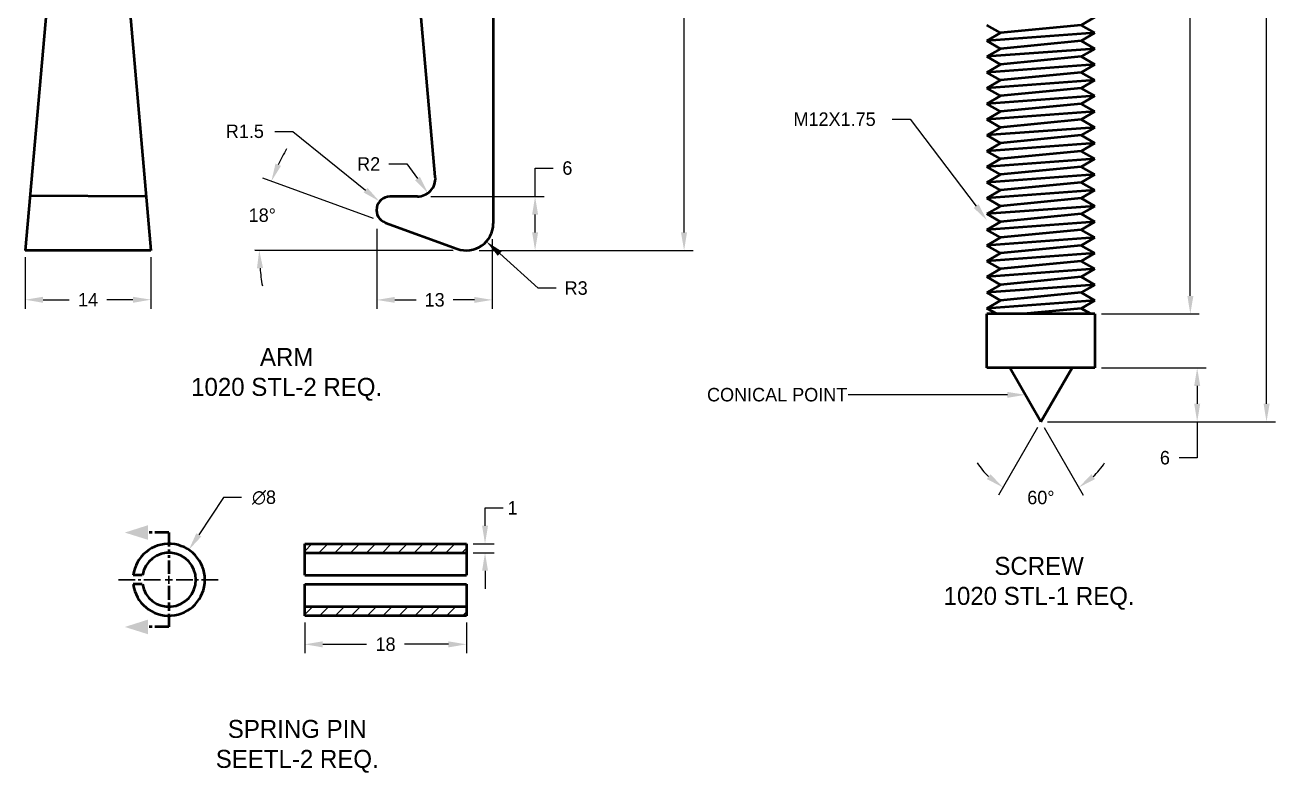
# Model space of a CAD drawing. Header units: millimetres. Extents: x 205 to 741, y -129 to 241.
# Drawn here: x 291.6 to 431.5, y -113.4 to -30.2 of the extents above; entities that cross this region are included whole.
import ezdxf
from ezdxf import colors
from ezdxf.entities.mleader import LeaderData, LeaderLine
from ezdxf.math import Vec2, Vec3

# ---------------------------------------------------------------- set-up
doc = ezdxf.new("R2010")
doc.units = ezdxf.units.MM
doc.header["$LTSCALE"] = 5
doc.header["$MEASUREMENT"] = 0
doc.header["$PDMODE"] = 35
doc.header["$PDSIZE"] = 0.125
doc.linetypes.add('CENTER2', pattern=[1.125, 0.75, -0.125, 0.125, -0.125])
doc.linetypes.add('PHANTOM', pattern=[2.5, 1.25, -0.25, 0.25, -0.25, 0.25, -0.25])
for name, color, linetype, lineweight in [('CEN', 1, 'CENTER2', 30), ('CUTTING PLANE', 8, 'PHANTOM', 50), ('DIM', 1, 'Continuous', 30), ('HATCH', 4, 'Continuous', 30), ('OBJ', 5, 'Continuous', 50), ('TEXT', 250, 'Continuous', 30)]:
    doc.layers.add(name, color=color, linetype=linetype, lineweight=lineweight)
doc.styles.add('Roman', font='stylu.ttf')
doc.dimstyles.get("Standard").update_dxf_attribs({"dimtxt": 1.5, "dimasz": 2, "dimexe": 1, "dimexo": 0.75, "dimgap": 1, "dimtad": 0, "dimtih": 1, "dimtoh": 1, "dimdec": 0, "dimzin": 4, "dimdsep": 46, "dimtxsty": 'Roman', "dimcen": 0, "dimadec": 0, "dimazin": 0, "dimtfac": 1, "dimtdec": 0, "dimtofl": 0, "dimtmove": 0, "dimatfit": 3, "dimfxl": 1, "dimtolj": 1, "dimtzin": 0, "dimarcsym": 0})

# ---------------------------------------------------------------- blocks, each defined once
blk = doc.blocks.new('*D42')
at = {"layer": 'DEFPOINTS', "color": 0, "transparency": 16777216}
for p in [(333.78, 46.69), (341.44, -55.31), (364.98, -55.31)]:
    blk.add_point(p, dxfattribs=at)
at = {"layer": 'DIM', "color": 0, "lineweight": -2, "transparency": 16777216}
for p, q in [((334.53, 46.69), (365.98, 46.69)), ((364.98, 44.69), (364.98, -2.53)), ((364.98, -53.31), (364.98, -6.08)), ((342.19, -55.31), (365.98, -55.31))]:
    blk.add_line(p, q, dxfattribs=at)
at = {"layer": 'DIM', "color": 0, "transparency": 16777216}
for points in [[(364.64, 44.69), (365.31, 44.69), (364.98, 46.69)], [(364.64, -53.31), (365.31, -53.31), (364.98, -55.31)]]:
    blk.add_solid(points, dxfattribs=at)
at = {"layer": 'DIM', "color": 0, "transparency": 16777216, "insert": (364.98, -4.31), "char_height": 1.5, "attachment_point": 5, "style": 'Roman'}
blk.add_mtext('\\A1;102', dxfattribs=at)
blk = doc.blocks.new('*D43')
at = {"layer": 'DEFPOINTS', "color": 0, "transparency": 16777216}
for p in [(330.79, -52.15), (343.64, -53.31), (330.79, -60.81)]:
    blk.add_point(p, dxfattribs=at)
at = {"layer": 'DIM', "color": 0, "lineweight": -2, "transparency": 16777216}
for p, q in [((330.79, -52.9), (330.79, -61.81)), ((343.64, -54.06), (343.64, -61.81)), ((332.79, -60.81), (335.15, -60.81)), ((341.64, -60.81), (339.28, -60.81))]:
    blk.add_line(p, q, dxfattribs=at)
at = {"layer": 'DIM', "color": 0, "transparency": 16777216}
for points in [[(332.79, -60.48), (332.79, -61.14), (330.79, -60.81)], [(341.64, -60.48), (341.64, -61.14), (343.64, -60.81)]]:
    blk.add_solid(points, dxfattribs=at)
at = {"layer": 'DIM', "color": 0, "transparency": 16777216, "insert": (337.22, -60.81), "char_height": 1.5, "attachment_point": 5, "style": 'Roman'}
blk.add_mtext('\\A1;13', dxfattribs=at)
blk = doc.blocks.new('*D44')
at = {"layer": 'DEFPOINTS', "color": 0, "transparency": 16777216}
for p in [(318.31, -50.12), (331.11, -52), (317.2, -55.28), (339.27, -55.31), (339.72, -55.13)]:
    blk.add_point(p, dxfattribs=at)
at = {"layer": 'DIM', "color": 0, "lineweight": -2, "transparency": 16777216}
blk.add_line((330.41, -51.74), (318.11, -47.28), dxfattribs=at)
for start, end in [(149.8742, 154.9629), (185.0141, 190.1029)]:
    blk.add_arc((340.23, -55.31), 22.53, start, end, dxfattribs=at)
at = {"layer": 'DIM', "color": 0, "transparency": 16777216}
for points in [[(320.12, -45.9), (319.51, -45.65), (319.05, -47.62)], [(317.45, -57.29), (318.12, -57.26), (317.7, -55.28)]]:
    blk.add_solid(points, dxfattribs=at)
at = {"layer": 'DIM', "color": 0, "transparency": 16777216, "insert": (318.04, -51.39), "char_height": 1.5, "attachment_point": 5, "style": 'Roman'}
blk.add_mtext('\\A1;18%%D', dxfattribs=at)
blk = doc.blocks.new('*D45')
at = {"layer": 'DEFPOINTS', "color": 0, "transparency": 16777216}
for p in [(335.3, -47.31), (336.48, -48.92)]:
    blk.add_point(p, dxfattribs=at)
at = {"layer": 'DIM', "color": 0, "lineweight": -2, "transparency": 16777216}
for p, q in [((332.12, -45.69), (334.12, -45.69)), ((334.12, -45.69), (335.3, -47.31))]:
    blk.add_line(p, q, dxfattribs=at)
at = {"layer": 'DIM', "color": 0, "transparency": 16777216}
blk.add_solid([(335.57, -47.11), (335.03, -47.5), (336.48, -48.92)], dxfattribs=at)
at = {"layer": 'DIM', "color": 0, "transparency": 16777216, "insert": (329.88, -45.69), "char_height": 1.5, "attachment_point": 5, "style": 'Roman'}
blk.add_mtext('\\A1;R2', dxfattribs=at)
blk = doc.blocks.new('*D46')
at = {"layer": 'DEFPOINTS', "color": 0, "transparency": 16777216}
for p in [(331.09, -49.86), (332.25, -50.81)]:
    blk.add_point(p, dxfattribs=at)
at = {"layer": 'DIM', "color": 0, "lineweight": -2, "transparency": 16777216}
for p, q in [((319.44, -42.06), (321.44, -42.06)), ((321.44, -42.06), (329.53, -48.6))]:
    blk.add_line(p, q, dxfattribs=at)
at = {"layer": 'DIM', "color": 0, "transparency": 16777216}
blk.add_solid([(329.74, -48.35), (329.32, -48.86), (331.09, -49.86)], dxfattribs=at)
at = {"layer": 'DIM', "color": 0, "transparency": 16777216, "insert": (316.1, -42.06), "char_height": 1.5, "attachment_point": 5, "style": 'Roman'}
blk.add_mtext('\\A1;R1.5', dxfattribs=at)
blk = doc.blocks.new('*D47')
at = {"layer": 'DEFPOINTS', "color": 0, "transparency": 16777216}
for p in [(291.65, -55.31), (305.65, -55.31), (305.65, -60.79)]:
    blk.add_point(p, dxfattribs=at)
at = {"layer": 'DIM', "color": 0, "lineweight": -2, "transparency": 16777216}
for p, q in [((291.65, -56.06), (291.65, -61.79)), ((305.65, -56.06), (305.65, -61.79)), ((293.65, -60.79), (296.56, -60.79)), ((303.65, -60.79), (300.74, -60.79))]:
    blk.add_line(p, q, dxfattribs=at)
at = {"layer": 'DIM', "color": 0, "transparency": 16777216}
for points in [[(293.65, -60.46), (293.65, -61.13), (291.65, -60.79)], [(303.65, -60.46), (303.65, -61.13), (305.65, -60.79)]]:
    blk.add_solid(points, dxfattribs=at)
at = {"layer": 'DIM', "color": 0, "transparency": 16777216, "insert": (298.65, -60.79), "char_height": 1.5, "attachment_point": 5, "style": 'Roman'}
blk.add_mtext('\\A1;14', dxfattribs=at)
blk = doc.blocks.new('*U54')
at = {"layer": 'CEN', "color": 0, "linetype": 'CENTER2', "ltscale": 0.5, "transparency": 16777216}
for p, q in [((-5.62, 0), (-0.8, 0)), ((0, 0.4), (0, 0.45)), ((0.8, 0), (5.62, 0)), ((0, -0.45), (0, -0.4))]:
    blk.add_line(p, q, dxfattribs=at)
at = {"layer": 'CEN', "color": 0, "linetype": 'Continuous', "ltscale": 0.5, "transparency": 16777216}
for p, q in [((-0.4, 0), (0.4, 0)), ((0, -0.4), (0, 0.4))]:
    blk.add_line(p, q, dxfattribs=at)
blk = doc.blocks.new('*D55')
at = {"layer": 'DEFPOINTS', "color": 0, "transparency": 16777216}
for p in [(309.87, -88.61), (305.43, -95.26)]:
    blk.add_point(p, dxfattribs=at)
at = {"layer": 'DIM', "color": 0, "lineweight": -2, "transparency": 16777216}
for p, q in [((313.74, -82.8), (310.98, -86.94)), ((315.74, -82.8), (313.74, -82.8))]:
    blk.add_line(p, q, dxfattribs=at)
at = {"layer": 'DIM', "color": 0, "transparency": 16777216}
blk.add_solid([(310.7, -86.76), (311.25, -87.13), (309.87, -88.61)], dxfattribs=at)
at = {"layer": 'DIM', "color": 0, "transparency": 16777216, "insert": (318.23, -82.8), "char_height": 1.5, "attachment_point": 5, "style": 'Roman'}
blk.add_mtext('\\A1;∅8', dxfattribs=at)
blk = doc.blocks.new('*D56')
at = {"layer": 'DEFPOINTS', "color": 0, "transparency": 16777216}
for p in [(340.76, -87.94), (342.83, -87.94), (340.76, -88.94)]:
    blk.add_point(p, dxfattribs=at)
at = {"layer": 'DIM', "color": 0, "lineweight": -2, "transparency": 16777216}
for p, q in [((342.83, -85.94), (342.83, -83.94)), ((342.83, -83.94), (344.83, -83.94)), ((341.51, -87.94), (343.83, -87.94)), ((341.51, -88.94), (343.83, -88.94)), ((342.83, -90.94), (342.83, -92.94))]:
    blk.add_line(p, q, dxfattribs=at)
at = {"layer": 'DIM', "color": 0, "transparency": 16777216}
for points in [[(342.5, -85.94), (343.16, -85.94), (342.83, -87.94)], [(342.5, -90.94), (343.16, -90.94), (342.83, -88.94)]]:
    blk.add_solid(points, dxfattribs=at)
at = {"layer": 'DIM', "color": 0, "transparency": 16777216, "insert": (345.9, -83.94), "char_height": 1.5, "attachment_point": 5, "style": 'Roman'}
blk.add_mtext('\\A1;1', dxfattribs=at)
blk = doc.blocks.new('*D57')
at = {"layer": 'DEFPOINTS', "color": 0, "transparency": 16777216}
for p in [(322.76, -95.94), (340.76, -95.94), (322.76, -99.12)]:
    blk.add_point(p, dxfattribs=at)
at = {"layer": 'DIM', "color": 0, "lineweight": -2, "transparency": 16777216}
for p, q in [((322.76, -96.69), (322.76, -100.12)), ((340.76, -96.69), (340.76, -100.12)), ((324.76, -99.12), (329.65, -99.12)), ((338.76, -99.12), (333.87, -99.12))]:
    blk.add_line(p, q, dxfattribs=at)
at = {"layer": 'DIM', "color": 0, "transparency": 16777216}
for points in [[(324.76, -98.79), (324.76, -99.46), (322.76, -99.12)], [(338.76, -98.79), (338.76, -99.46), (340.76, -99.12)]]:
    blk.add_solid(points, dxfattribs=at)
at = {"layer": 'DIM', "color": 0, "transparency": 16777216, "insert": (331.76, -99.12), "char_height": 1.5, "attachment_point": 5, "style": 'Roman'}
blk.add_mtext('\\A1;18', dxfattribs=at)
blk = doc.blocks.new('*D61')
at = {"layer": 'DEFPOINTS', "color": 0, "transparency": 16777216}
for p in [(410.69, 41.63), (404.69, -74.37), (429.8, -74.37)]:
    blk.add_point(p, dxfattribs=at)
at = {"layer": 'DIM', "color": 0, "lineweight": -2, "transparency": 16777216}
for p, q in [((411.44, 41.63), (430.8, 41.63)), ((429.8, 39.63), (429.8, -14.59)), ((429.8, -72.37), (429.8, -18.15)), ((405.44, -74.37), (430.8, -74.37))]:
    blk.add_line(p, q, dxfattribs=at)
at = {"layer": 'DIM', "color": 0, "transparency": 16777216}
for points in [[(429.47, 39.63), (430.14, 39.63), (429.8, 41.63)], [(429.47, -72.37), (430.14, -72.37), (429.8, -74.37)]]:
    blk.add_solid(points, dxfattribs=at)
at = {"layer": 'DIM', "color": 0, "transparency": 16777216, "insert": (429.8, -16.37), "char_height": 1.5, "attachment_point": 5, "style": 'Roman'}
blk.add_mtext('\\A1;116', dxfattribs=at)
blk = doc.blocks.new('*D63')
at = {"layer": 'DEFPOINTS', "color": 0, "transparency": 16777216}
for p in [(410.69, -68.37), (422.08, -68.37), (404.69, -74.37)]:
    blk.add_point(p, dxfattribs=at)
at = {"layer": 'DIM', "color": 0, "lineweight": -2, "transparency": 16777216}
for p, q in [((411.44, -68.37), (423.08, -68.37)), ((422.08, -70.37), (422.08, -72.37)), ((405.44, -74.37), (423.08, -74.37)), ((422.08, -74.37), (422.08, -78.37)), ((422.08, -78.37), (420.08, -78.37))]:
    blk.add_line(p, q, dxfattribs=at)
at = {"layer": 'DIM', "color": 0, "transparency": 16777216}
for points in [[(421.75, -70.37), (422.42, -70.37), (422.08, -68.37)], [(421.75, -72.37), (422.42, -72.37), (422.08, -74.37)]]:
    blk.add_solid(points, dxfattribs=at)
at = {"layer": 'DIM', "color": 0, "transparency": 16777216, "insert": (418.49, -78.37), "char_height": 1.5, "attachment_point": 5, "style": 'Roman'}
blk.add_mtext('\\A1;6', dxfattribs=at)
blk = doc.blocks.new('*D64')
at = {"layer": 'DEFPOINTS', "color": 0, "transparency": 16777216}
for p in [(410.69, 19.63), (410.69, -62.37), (421.32, -62.37)]:
    blk.add_point(p, dxfattribs=at)
at = {"layer": 'DIM', "color": 0, "lineweight": -2, "transparency": 16777216}
for p, q in [((421.32, 19.63), (421.32, 23.63)), ((421.32, 23.63), (423.32, 23.63)), ((411.44, 19.63), (422.32, 19.63)), ((421.32, -60.37), (421.32, 17.63)), ((411.44, -62.37), (422.32, -62.37))]:
    blk.add_line(p, q, dxfattribs=at)
at = {"layer": 'DIM', "color": 0, "transparency": 16777216}
for points in [[(420.99, 17.63), (421.66, 17.63), (421.32, 19.63)], [(420.99, -60.37), (421.66, -60.37), (421.32, -62.37)]]:
    blk.add_solid(points, dxfattribs=at)
at = {"layer": 'DIM', "color": 0, "transparency": 16777216, "insert": (425.68, 23.63), "char_height": 1.5, "attachment_point": 5, "style": 'Roman'}
blk.add_mtext('\\A1;82', dxfattribs=at)
blk = doc.blocks.new('*D65')
at = {"layer": 'DEFPOINTS', "color": 0, "transparency": 16777216}
for p in [(401.23, -68.37), (408.16, -68.37), (404.69, -74.37), (404.69, -74.37), (403.23, -82.67)]:
    blk.add_point(p, dxfattribs=at)
at = {"layer": 'DIM', "color": 0, "lineweight": -2, "transparency": 16777216}
for p, q in [((404.32, -75.02), (399.98, -82.54)), ((405.07, -75.02), (409.41, -82.54))]:
    blk.add_line(p, q, dxfattribs=at)
for start, end in [(212.7379, 226.369), (313.631, 327.2621)]:
    blk.add_arc((404.69, -74.37), 8.43, start, end, dxfattribs=at)
at = {"layer": 'DIM', "color": 0, "transparency": 16777216}
for points in [[(399.08, -80.2), (398.68, -80.74), (400.48, -81.67)], [(410.71, -80.74), (410.31, -80.2), (408.91, -81.67)]]:
    blk.add_solid(points, dxfattribs=at)
at = {"layer": 'DIM', "color": 0, "transparency": 16777216, "insert": (404.69, -82.8), "char_height": 1.5, "attachment_point": 5, "style": 'Roman'}
blk.add_mtext('\\A1;60°', dxfattribs=at)
blk = doc.blocks.new('*D66')
at = {"layer": 'DEFPOINTS', "color": 0, "transparency": 16777216}
for p in [(398.69, -51.97), (405.95, -61.52)]:
    blk.add_point(p, dxfattribs=at)
at = {"layer": 'DIM', "color": 0, "lineweight": -2, "transparency": 16777216}
for p, q in [((388.15, -40.72), (390.15, -40.72)), ((390.15, -40.72), (397.48, -50.38))]:
    blk.add_line(p, q, dxfattribs=at)
at = {"layer": 'DIM', "color": 0, "transparency": 16777216}
blk.add_solid([(397.75, -50.17), (397.22, -50.58), (398.69, -51.97)], dxfattribs=at)
at = {"layer": 'DIM', "color": 0, "transparency": 16777216, "insert": (381.73, -40.72), "char_height": 1.5, "attachment_point": 5, "style": 'Roman'}
blk.add_mtext('\\A1;M12X1.75', dxfattribs=at)
blk = doc.blocks.new('*D73')
at = {"layer": 'DEFPOINTS', "color": 0, "transparency": 16777216}
for p in [(336.05, -49.31), (342.47, -55.31), (348.4, -55.31)]:
    blk.add_point(p, dxfattribs=at)
at = {"layer": 'DIM', "color": 0, "lineweight": -2, "transparency": 16777216}
for p, q in [((348.4, -49.31), (348.4, -46.15)), ((348.4, -46.15), (350.4, -46.15)), ((336.8, -49.31), (349.4, -49.31)), ((348.4, -53.31), (348.4, -51.31)), ((343.22, -55.31), (349.4, -55.31))]:
    blk.add_line(p, q, dxfattribs=at)
at = {"layer": 'DIM', "color": 0, "transparency": 16777216}
for points in [[(348.07, -51.31), (348.73, -51.31), (348.4, -49.31)], [(348.07, -53.31), (348.73, -53.31), (348.4, -55.31)]]:
    blk.add_solid(points, dxfattribs=at)
at = {"layer": 'DIM', "color": 0, "transparency": 16777216, "insert": (351.99, -46.15), "char_height": 1.5, "attachment_point": 5, "style": 'Roman'}
blk.add_mtext('\\A1;6', dxfattribs=at)
blk = doc.blocks.new('*D74')
at = {"layer": 'DEFPOINTS', "color": 0, "transparency": 16777216}
for p in [(340.75, -52.31), (342.98, -54.32)]:
    blk.add_point(p, dxfattribs=at)
at = {"layer": 'DIM', "color": 0, "lineweight": -2, "transparency": 16777216}
for p, q in [((348.73, -59.5), (344.46, -55.66)), ((350.73, -59.5), (348.73, -59.5))]:
    blk.add_line(p, q, dxfattribs=at)
at = {"layer": 'DIM', "color": 0, "transparency": 16777216}
blk.add_solid([(344.69, -55.41), (344.24, -55.9), (342.98, -54.32)], dxfattribs=at)
at = {"layer": 'DIM', "color": 0, "transparency": 16777216, "insert": (352.97, -59.5), "char_height": 1.5, "attachment_point": 5, "style": 'Roman'}
blk.add_mtext('\\A1;R3', dxfattribs=at)

msp = doc.modelspace()

# ---------------------------------------------------------------- hatches: boundary and pattern name
at = {"layer": 'CUTTING PLANE'}
h = msp.add_hatch(color=256, dxfattribs=at)
h.dxf.hatch_style = 1
h.paths.add_polyline_path([(302.74, -86.69), (305.32, -87.5), (305.32, -85.87)])
h = msp.add_hatch(color=256, dxfattribs=at)
h.dxf.hatch_style = 1
h.paths.add_polyline_path([(302.74, -97.19), (305.32, -98), (305.32, -96.37)])
at = {"layer": 'HATCH'}
h = msp.add_hatch(dxfattribs=at)
h.set_pattern_fill('ANSI31', color=256, scale=10)
h.set_pattern_definition([(45, (106.7856, -21.8738), (-0.8838835, 0.8838835), [])])
h.paths.add_polyline_path([(340.76, -88.94), (340.76, -87.94), (322.76, -87.94), (322.76, -88.94)])
h.paths.add_polyline_path([(340.76, -95.94), (340.76, -94.94), (322.76, -94.94), (322.76, -95.94)])

# ---------------------------------------------------------------- linework, layer by layer
at = {"layer": 'CUTTING PLANE', "ltscale": 0.25}
for p, q in [((307.65, -86.69, 60), (305.32, -86.69, 60)), ((307.65, -86.69, 60), (307.65, -91.29, 60)), ((307.65, -92.6, 60), (307.65, -97.19, 60)), ((307.65, -97.19, 60), (305.32, -97.19, 60))]:
    msp.add_line(p, q, dxfattribs=at)
at = {"layer": 'DIM'}
msp.add_line((339.27, -55.31, 60), (317.2, -55.28, 60), dxfattribs=at)
at = {"layer": 'OBJ'}
for p, q in [((343.75, 24.69, 60), (343.75, -52.31, 60)), ((337.29, -47.13, 60), (332.33, 9.12, 60)), ((296.15, -4.31, 60), (291.65, -55.31, 60)), ((301.15, -4.31, 60), (305.65, -55.31, 60)), ((400.21, -31.12, 60), (398.69, -30.25, 60)), ((409.18, -30.25, 60), (400.21, -31.12, 60)), ((410.69, -29.37, 60), (409.18, -30.25, 60)), ((410.69, -31.12, 60), (409.18, -30.25, 60)), ((400.21, -31.12, 60), (398.69, -32, 60)), ((410.69, -31.12, 60), (398.69, -32, 60)), ((400.21, -32.87, 60), (398.69, -32, 60)), ((409.18, -32, 60), (400.21, -32.87, 60)), ((410.69, -31.12, 60), (409.18, -32, 60)), ((410.69, -32.87, 60), (409.18, -32, 60)), ((400.21, -32.87, 60), (398.69, -33.75, 60)), ((410.69, -32.87, 60), (398.69, -33.75, 60)), ((410.69, -32.87, 60), (409.18, -33.75, 60)), ((400.21, -34.62, 60), (398.69, -33.75, 60)), ((400.21, -34.62, 60), (398.69, -35.5, 60)), ((410.69, -34.62, 60), (398.69, -35.5, 60)), ((409.18, -33.75, 60), (400.21, -34.62, 60)), ((410.69, -34.62, 60), (409.18, -33.75, 60)), ((410.69, -34.62, 60), (409.18, -35.5, 60)), ((400.21, -36.37, 60), (398.69, -35.5, 60)), ((409.18, -35.5, 60), (400.21, -36.37, 60)), ((410.69, -36.37, 60), (409.18, -35.5, 60)), ((400.21, -36.37, 60), (398.69, -37.25, 60)), ((410.69, -36.37, 60), (398.69, -37.25, 60)), ((400.21, -38.12, 60), (398.69, -37.25, 60)), ((409.18, -37.25, 60), (400.21, -38.12, 60)), ((410.69, -36.37, 60), (409.18, -37.25, 60)), ((410.69, -38.12, 60), (409.18, -37.25, 60)), ((400.21, -38.12, 60), (398.69, -39, 60)), ((410.69, -38.12, 60), (398.69, -39, 60)), ((400.21, -39.87, 60), (398.69, -39, 60)), ((409.18, -39, 60), (400.21, -39.87, 60)), ((410.69, -38.12, 60), (409.18, -39, 60)), ((410.69, -39.87, 60), (409.18, -39, 60)), ((400.21, -39.87, 60), (398.69, -40.75, 60)), ((410.69, -39.87, 60), (398.69, -40.75, 60)), ((410.69, -39.87, 60), (409.18, -40.75, 60)), ((400.21, -41.62, 60), (398.69, -40.75, 60)), ((400.21, -41.62, 60), (398.69, -42.5, 60)), ((410.69, -41.62, 60), (398.69, -42.5, 60)), ((409.18, -40.75, 60), (400.21, -41.62, 60)), ((410.69, -41.62, 60), (409.18, -40.75, 60)), ((410.69, -41.62, 60), (409.18, -42.5, 60)), ((400.21, -43.37, 60), (398.69, -42.5, 60)), ((409.18, -42.5, 60), (400.21, -43.37, 60)), ((410.69, -43.37, 60), (409.18, -42.5, 60)), ((400.21, -43.37, 60), (398.69, -44.25, 60)), ((410.69, -43.37, 60), (398.69, -44.25, 60)), ((400.21, -45.12, 60), (398.69, -44.25, 60)), ((409.18, -44.25, 60), (400.21, -45.12, 60)), ((410.69, -43.37, 60), (409.18, -44.25, 60)), ((410.69, -45.12, 60), (409.18, -44.25, 60)), ((400.21, -45.12, 60), (398.69, -46, 60)), ((410.69, -45.12, 60), (398.69, -46, 60)), ((400.21, -46.87, 60), (398.69, -46, 60)), ((409.18, -46, 60), (400.21, -46.87, 60)), ((410.69, -45.12, 60), (409.18, -46, 60)), ((410.69, -46.87, 60), (409.18, -46, 60)), ((400.21, -46.87, 60), (398.69, -47.75, 60)), ((410.69, -46.87, 60), (398.69, -47.75, 60)), ((410.69, -46.87, 60), (409.18, -47.75, 60)), ((400.21, -48.62, 60), (398.69, -47.75, 60)), ((400.21, -48.62, 60), (398.69, -49.5, 60)), ((410.69, -48.62, 60), (398.69, -49.5, 60)), ((409.18, -47.75, 60), (400.21, -48.62, 60)), ((410.69, -48.62, 60), (409.18, -47.75, 60)), ((410.69, -48.62, 60), (409.18, -49.5, 60)), ((335.3, -49.31, 60), (332.25, -49.31, 60)), ((400.21, -50.37, 60), (398.69, -49.5, 60)), ((409.18, -49.5, 60), (400.21, -50.37, 60)), ((410.69, -50.37, 60), (409.18, -49.5, 60)), ((400.21, -50.37, 60), (398.69, -51.25, 60)), ((410.69, -50.37, 60), (398.69, -51.25, 60)), ((400.21, -52.12, 60), (398.69, -51.25, 60)), ((409.18, -51.25, 60), (400.21, -52.12, 60)), ((410.69, -50.37, 60), (409.18, -51.25, 60)), ((410.69, -52.12, 60), (409.18, -51.25, 60)), ((331.74, -52.22, 60), (339.72, -55.13, 60)), ((400.21, -52.12, 60), (398.69, -53, 60)), ((410.69, -52.12, 60), (398.69, -53, 60)), ((400.21, -53.87, 60), (398.69, -53, 60)), ((409.18, -53, 60), (400.21, -53.87, 60)), ((410.69, -52.12, 60), (409.18, -53, 60)), ((410.69, -53.87, 60), (409.18, -53, 60)), ((400.21, -53.87, 60), (398.69, -54.75, 60)), ((410.69, -53.87, 60), (398.69, -54.75, 60)), ((410.69, -53.87, 60), (409.18, -54.75, 60)), ((305.65, -55.31, 60), (291.65, -55.31, 60)), ((400.21, -55.62, 60), (398.69, -54.75, 60)), ((400.21, -55.62, 60), (398.69, -56.5, 60)), ((410.69, -55.62, 60), (398.69, -56.5, 60)), ((409.18, -54.75, 60), (400.21, -55.62, 60)), ((410.69, -55.62, 60), (409.18, -54.75, 60)), ((410.69, -55.62, 60), (409.18, -56.5, 60)), ((400.21, -57.37, 60), (398.69, -56.5, 60)), ((409.18, -56.5, 60), (400.21, -57.37, 60)), ((410.69, -57.37, 60), (409.18, -56.5, 60)), ((400.21, -57.37, 60), (398.69, -58.25, 60)), ((410.69, -57.37, 60), (398.69, -58.25, 60)), ((400.21, -59.12, 60), (398.69, -58.25, 60)), ((409.18, -58.25, 60), (400.21, -59.12, 60)), ((410.69, -57.37, 60), (409.18, -58.25, 60)), ((410.69, -59.12, 60), (409.18, -58.25, 60)), ((400.21, -59.12, 60), (398.69, -60, 60)), ((410.69, -59.12, 60), (398.69, -60, 60)), ((400.21, -60.87, 60), (398.69, -60, 60)), ((409.18, -60, 60), (400.21, -60.87, 60)), ((410.69, -59.12, 60), (409.18, -60, 60)), ((410.69, -60.87, 60), (409.18, -60, 60)), ((400.21, -60.87, 60), (398.69, -61.75, 60)), ((410.69, -60.87, 60), (398.69, -61.75, 60)), ((410.69, -60.87, 60), (409.18, -61.75, 60)), ((399.78, -62.37, 60), (398.69, -61.75, 60)), ((398.69, -68.37, 60), (398.69, -62.37, 60)), ((410.69, -62.37, 60), (398.69, -62.37, 60)), ((409.18, -61.75, 60), (402.77, -62.37, 60)), ((410.26, -62.37, 60), (409.18, -61.75, 60)), ((410.69, -62.37, 60), (410.69, -68.37, 60)), ((410.69, -68.37, 60), (398.69, -68.37, 60)), ((404.69, -74.37, 60), (401.23, -68.37, 60)), ((404.69, -74.37, 60), (408.16, -68.37, 60)), ((322.76, -87.94, 60), (340.76, -87.94, 60)), ((322.76, -91.44, 60), (322.76, -87.94, 60)), ((340.76, -87.94, 60), (340.76, -91.44, 60)), ((322.76, -88.94, 60), (340.76, -88.94, 60)), ((304.69, -91.44, 60), (303.68, -91.44, 60)), ((322.76, -91.44, 60), (340.76, -91.44, 60)), ((304.69, -92.44, 60), (303.68, -92.44, 60)), ((322.76, -95.94, 60), (322.76, -92.44, 60)), ((322.76, -92.44, 60), (340.76, -92.44, 60)), ((340.76, -92.44, 60), (340.76, -95.94, 60)), ((340.76, -94.94, 60), (322.76, -94.94, 60)), ((340.76, -95.94, 60), (322.76, -95.94, 60))]:
    msp.add_line(p, q, dxfattribs=at)
at = {"layer": 'OBJ', "ltscale": 0.5}
msp.add_line((305.12, -49.31, 60), (292.18, -49.25, 60), dxfattribs=at)
at = {"layer": 'OBJ'}
for centre, radius, start, end in [((335.3, -47.31, 60), 2, 270, 5.0404), ((332.25, -50.81, 60), 1.5, 90, 249.984), ((340.75, -52.31, 60), 3, 249.984, 0), ((307.65, -91.94, 60), 4, 187.1808, 172.8192), ((307.65, -91.94, 60), 3, 189.5941, 170.4059)]:
    msp.add_arc(centre, radius, start, end, dxfattribs=at)

# ---------------------------------------------------------------- block references
at = {"layer": 'CEN', "linetype": 'CENTER2', "ltscale": 0.5}
msp.add_blockref('*U54', (307.65, -91.94, 60), dxfattribs=at)

# ---------------------------------------------------------------- texts
at = {"layer": 'TEXT', "ltscale": 1.25, "char_height": 2, "attachment_point": 2, "style": 'Roman'}
for s, insert in [('ARM\\P1020 STL-2 REQ.', (320.75, -66.15, 60)), ('SCREW\\P1020 STL-1 REQ.', (404.49, -89.4, 60)), ('SPRING PIN\\PSEETL-2 REQ.', (321.93, -107.53, 60))]:
    msp.add_mtext_dynamic_manual_height_columns(s, width=31.5287, gutter_width=1, heights=[0], dxfattribs=dict(at, insert=insert))

# ---------------------------------------------------------------- dimensions: what is measured, and where the dimension line sits
at = {"layer": 'DIM'}
for base, p1, p2, picture, middle in [((364.98, -55.31, 60), (333.78, 46.69, 60), (341.44, -55.31, 60), '*D42', (364.98, -4.31, 60)), ((429.8, -74.37, 60), (410.69, 41.63, 60), (404.69, -74.37, 60), '*D61', (429.8, -16.37, 60)), ((342.83, -87.94, 60), (340.76, -88.94, 60), (340.76, -87.94, 60), '*D56', (345.9, -83.94, 60))]:
    dim = msp.add_linear_dim(base=base, p1=p1, p2=p2, angle=90, dimstyle='Standard', dxfattribs=at)
    dim.commit()
    dim.dimension.update_dxf_attribs({"geometry": picture, "text_midpoint": middle})
for base, p1, p2, picture, middle in [((421.32, -62.37, 60), (410.69, 19.63, 60), (410.69, -62.37, 60), '*D64', (425.68, 23.63, 60)), ((348.4, -55.31, 60), (336.05, -49.31, 60), (342.47, -55.31, 60), '*D73', (351.99, -46.15, 60)), ((422.08, -68.37, 60), (404.69, -74.37, 60), (410.69, -68.37, 60), '*D63', (418.49, -78.37, 60))]:
    dim = msp.add_linear_dim(base=base, p1=p1, p2=p2, angle=90, dimstyle='Standard', dxfattribs=at)
    dim.commit()
    dim.dimension.update_dxf_attribs({"geometry": picture, "text_midpoint": middle, "dimtype": 160})
dim = msp.add_diameter_dim_2p(p1=(405.95, -61.52, 60), p2=(398.69, -51.97, 60), text='M12X1.75', dimstyle='Standard', dxfattribs=at)
dim.commit()
dim.dimension.update_dxf_attribs({"geometry": '*D66', "text_midpoint": (381.73, -40.72, 60), "dimtype": 163})
dim = msp.add_radius_dim(center=(332.25, -50.81, 60), mpoint=(331.09, -49.86, 60), text='R1.5', dimstyle='Standard', dxfattribs=at)
dim.commit()
dim.dimension.update_dxf_attribs({"geometry": '*D46', "text_midpoint": (316.1, -42.06, 60), "dimtype": 164})
dim = msp.add_angular_dim_2l(base=(318.31, -50.12), line1=((339.27, -55.31, 60), (317.2, -55.28, 60)), line2=((331.11, -52, 60), (339.72, -55.13, 60)), text='18%%D', dimstyle='Standard', dxfattribs=at)
dim.commit()
dim.dimension.update_dxf_attribs({"geometry": '*D44', "text_midpoint": (318.04, -51.39, 60)})
for center, mpoint, picture, middle in [((335.3, -47.31, 60), (336.48, -48.92, 60), '*D45', (329.88, -45.69, 60)), ((340.75, -52.31, 60), (342.98, -54.32, 60), '*D74', (352.97, -59.5, 60))]:
    dim = msp.add_radius_dim(center=center, mpoint=mpoint, dimstyle='Standard', dxfattribs=at)
    dim.commit()
    dim.dimension.update_dxf_attribs({"geometry": picture, "text_midpoint": middle, "dimtype": 164})
for base, p1, p2, picture, middle in [((330.79, -60.81, 60), (343.64, -53.31, 60), (330.79, -52.15, 60), '*D43', (337.22, -60.81, 60)), ((305.65, -60.79, 60), (291.65, -55.31, 60), (305.65, -55.31, 60), '*D47', (298.65, -60.79, 60)), ((322.76, -99.12, 60), (340.76, -95.94, 60), (322.76, -95.94, 60), '*D57', (331.76, -99.12, 60))]:
    dim = msp.add_linear_dim(base=base, p1=p1, p2=p2, dimstyle='Standard', dxfattribs=at)
    dim.commit()
    dim.dimension.update_dxf_attribs({"geometry": picture, "text_midpoint": middle})
dim = msp.add_angular_dim_2l(base=(403.23, -82.67), line1=((404.69, -74.37, 60), (401.23, -68.37, 60)), line2=((404.69, -74.37, 60), (408.16, -68.37, 60)), dimstyle='Standard', dxfattribs=at)
dim.commit()
dim.dimension.update_dxf_attribs({"geometry": '*D65', "text_midpoint": (404.69, -82.8, 60)})
dim = msp.add_diameter_dim_2p(p1=(305.43, -95.26, 60), p2=(309.87, -88.61, 60), dimstyle='Standard', dxfattribs=at)
dim.commit()
dim.dimension.update_dxf_attribs({"geometry": '*D55', "text_midpoint": (318.23, -82.8, 60), "dimtype": 163})

# ---------------------------------------------------------------- leaders
ml = msp.add_multileader_mtext('Standard', dxfattribs=at)
ml.set_content('CONICAL POINT', color=256, style='Roman')
ml.set_leader_properties()
ml.build(insert=Vec2(0, 0))
ml.multileader.update_dxf_attribs({"leader_type": 2, "dogleg_length": 0.36, "arrow_head_size": 2})
ctx = ml.context
ctx.base_point, ctx.char_height, ctx.arrow_head_size, ctx.landing_gap_size, ctx.plane_origin, ctx.plane_y_axis = Vec3(367.33, -71.37, 60), 1.5, 2, 0.09, Vec3(402.96, -71.37, 60), Vec3(0, 1, 0)
ctx.text_align_type = 2
notes = []
notes.append((ctx, [(0, (1, 1, 0), (383.59, -71.37, 60), (-1, 0), 0.36, [(0, [(402.96, -71.37, 60)], 0, [])])]))
ctx.mtext.insert, ctx.mtext.alignment = Vec3(383.14, -70.6, 60), 3
for ctx, leaders in notes:
    for number, flags, end, landing, length, lines in leaders:
        leader = LeaderData()
        leader.index, (leader.has_last_leader_line, leader.has_dogleg_vector, leader.attachment_direction) = number, flags
        leader.last_leader_point, leader.dogleg_vector, leader.dogleg_length = Vec3(end), Vec3(landing), length
        for number, points, colour, breaks in lines:
            line = LeaderLine()
            line.index, line.vertices, line.color, line.breaks = number, Vec3.list(points), colors.encode_raw_color(colour), breaks
            leader.lines.append(line)
        ctx.leaders.append(leader)

doc.saveas('drawing.dxf')
